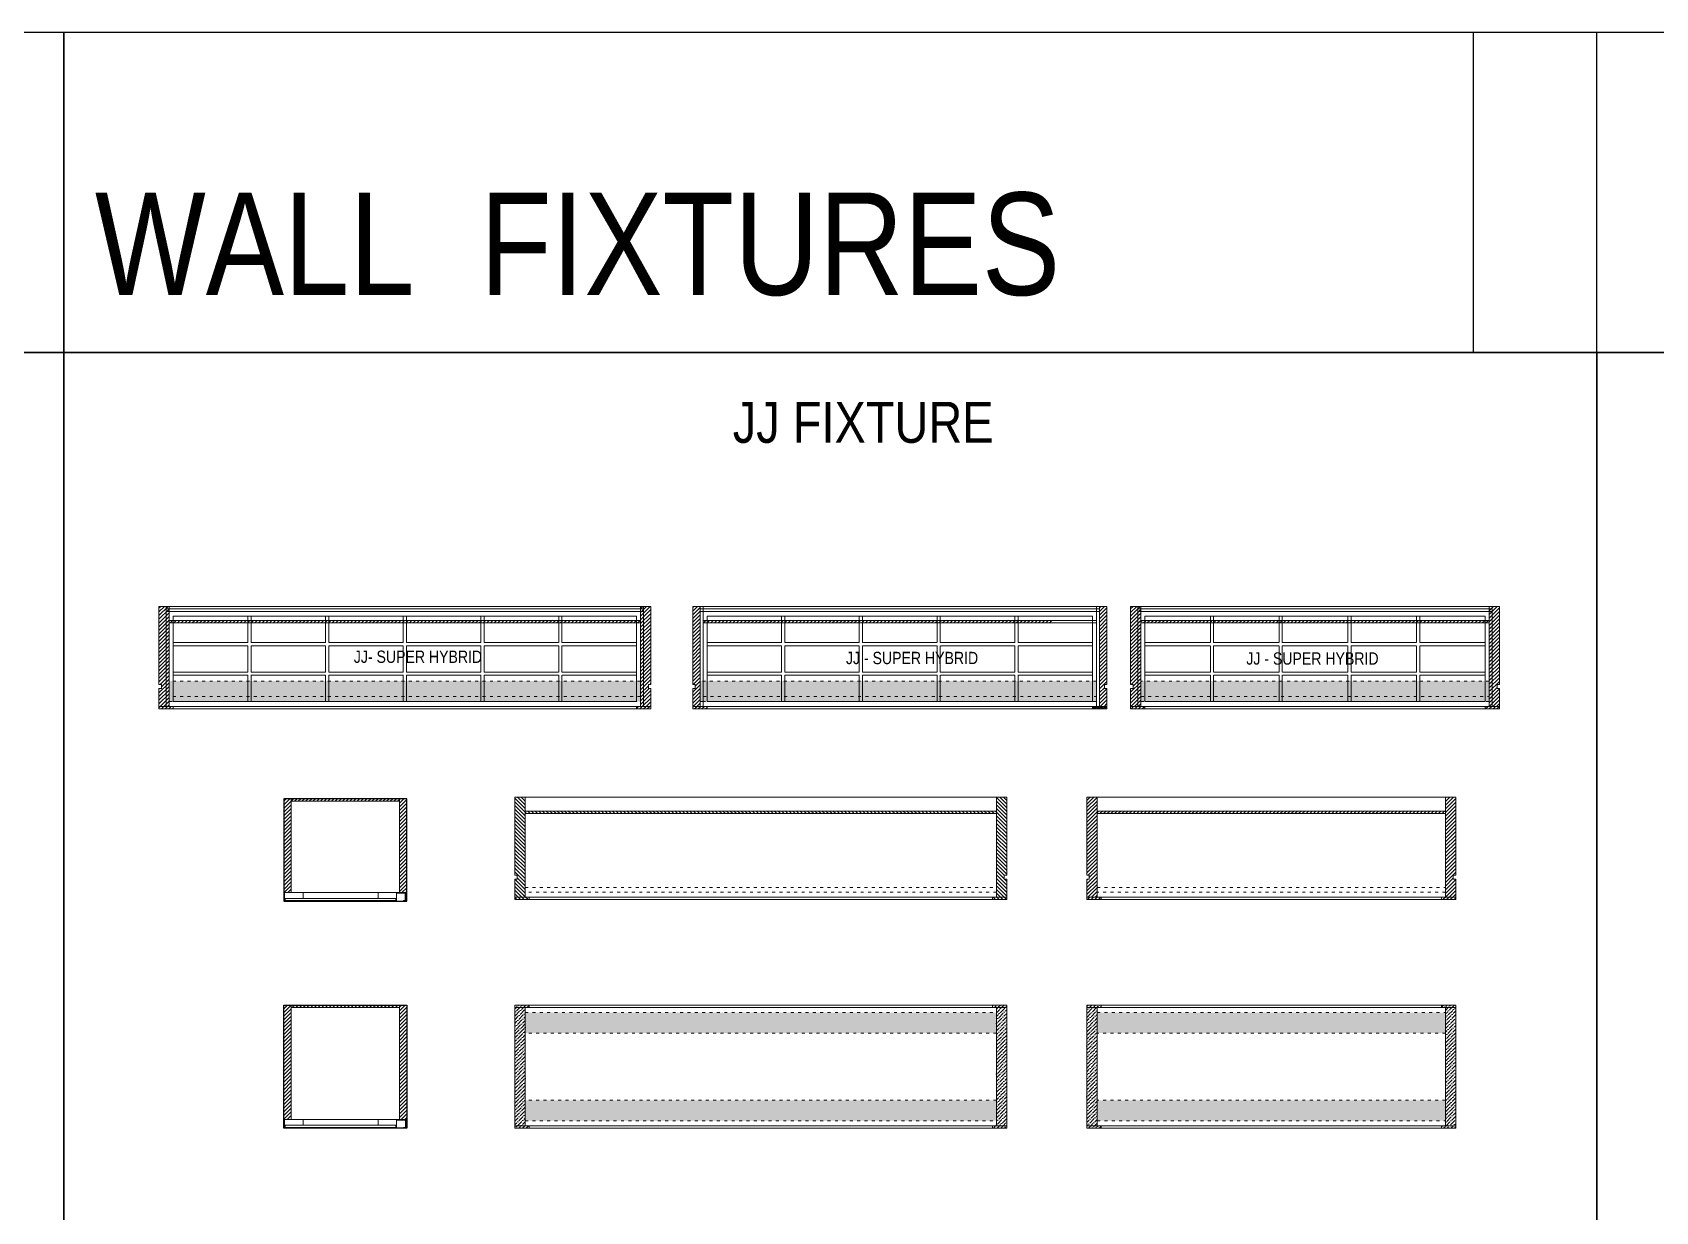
# Model space of a CAD drawing. Header units: millimetres. Extents: x 13313 to 49928, y -904178 to -893476.
# Drawn here: x 16977 to 20937, y -896352 to -893476 of the extents above; entities that cross this region are included whole.
import ezdxf

# ---------------------------------------------------------------- set-up
doc = ezdxf.new("R2010")
doc.units = ezdxf.units.MM
doc.header["$LTSCALE"] = 12
doc.header["$MEASUREMENT"] = 0
doc.linetypes.add('a_p6_plan_L18$0$HIDDEN', pattern=[0.375, 0.25, -0.125])
doc.linetypes.add('ACAD_ISO03W100', pattern=[30, 12, -18])
doc.layers.get('0').update_dxf_attribs({"lineweight": 25})
for name, color, linetype, lineweight in [('LK-FF&E WALL', 1, 'Continuous', 9), ('LK-TEXT', 31, 'Continuous', 5), ('LN-ELEVATION-1', 81, 'Continuous', 13), ('LN-ELEVATION-2', 103, 'Continuous', 20), ('LN-ELEVATION-3', 125, 'a_p6_plan_L18$0$HIDDEN', 18), ('LN-ELEVATION-4', 145, 'Continuous', 13), ('LN-ELEVATION-5', 167, 'Continuous', 5), ('LN-HATCH', 251, 'Continuous', 0), ('LN-TEXT', 7, 'Continuous', 0)]:
    doc.layers.add(name, color=color, linetype=linetype, lineweight=lineweight)
doc.styles.add('LK TXT HEADER', font='Arial Narrow.ttf', dxfattribs={"height": 250})
doc.styles.add('LK TXT STD 100', font='Arial Narrow.ttf', dxfattribs={"height": 100})
doc.styles.get("Standard").update_dxf_attribs({"font": 'Arial Narrow.ttf'})
pattern_1 = [(45, (4208834.247, 1706614.74), (-4.4901280605, 4.4901280605), [])]
pattern_2 = [(45, (4209134.247, 1706614.74), (-4.4901280605, 4.4901280605), [])]
pattern_3 = [(45, (-583719.1914, 43520.887), (3.31456304, 12.1533978), [15.625, -3.125, 0, -3.125])]
pattern_4 = [(45, (-584019.1914, 43520.887), (3.31456304, 12.1533978), [15.625, -3.125, 0, -3.125])]
pattern_5 = [(45, (-583869.1914, 43752.887), (3.31456304, 12.1533978), [15.625, -3.125, 0, -3.125])]
pattern_6 = [(45, (0, 0), (1.683798, 6.173926), [7.9375, -1.5875, 0, -1.5875])]
pattern_7 = [(45, (4210046.375, 1706870.74), (-4.4901280605, 4.4901280605), [])]
pattern_8 = [(45, (-22641017.7406, 5157647.994), (-4.4901280605, 4.4901280605), [])]
pattern_9 = [(45, (4210053.0415, 1706864.74), (-4.4901280605, 4.4901280605), [])]

# ---------------------------------------------------------------- blocks, each defined once
blk = doc.blocks.new('MIRROR')
at = {"layer": 'LN-HATCH', "ltscale": 0.5}
h = blk.add_hatch(dxfattribs=at)
h.set_pattern_fill('ANSI31', color=256, scale=2)
h.set_pattern_definition([(45, (4060433.7416, 1708720.787), (-4.4901280605, 4.4901280605), [])])
h.paths.add_polyline_path([(212.9, 101.3), (230.9, 101.3), (230.9, -127.7), (212.9, -127.7)])
h.paths.add_polyline_path([(230.9, 95.3), (494.9, 95.3), (494.9, 101.3), (230.9, 101.3)])
h.paths.add_polyline_path([(512.9, 101.3), (494.9, 101.3), (494.9, -127.7), (512.9, -127.7)])
at = {"layer": 'Defpoints'}
blk.add_lwpolyline([(512.9, 101.3), (212.9, 101.3), (212.9, -148.7), (512.9, -148.7)], close=True, dxfattribs=at)
at = {"layer": 'LN-ELEVATION-1'}
for points in [[(212.9, 101.3), (230.9, 101.3), (230.9, -127.7), (212.9, -127.7)], [(230.9, 95.3), (494.9, 95.3), (494.9, 101.3), (230.9, 101.3)], [(512.9, 101.3), (494.9, 101.3), (494.9, -127.7), (512.9, -127.7)], [(259.9, -141.7), (259.9, -127.7), (214.9, -127.7), (214.9, -148.7), (223.9, -148.7), (223.9, -147.2), (216.4, -147.2), (216.4, -141.7)], [(442.9, -141.7), (442.9, -127.7), (487.9, -127.7), (487.9, -148.7), (478.9, -148.7), (478.9, -147.2), (486.4, -147.2), (486.4, -141.7)], [(504.9, -148.7), (504.9, -147.2), (509.4, -147.2), (509.4, -129.2), (487.9, -129.2), (487.9, -127.7), (510.9, -127.7), (510.9, -148.7)]]:
    blk.add_lwpolyline(points, close=True, dxfattribs=at)
at = {"layer": 'LN-ELEVATION-2', "color": 4, "lineweight": 0}
blk.add_lwpolyline([(216.4, -141.7), (486.4, -141.7), (486.4, -147.2), (216.4, -147.2)], close=True, dxfattribs=at)
at = {"layer": 'LN-ELEVATION-2'}
blk.add_lwpolyline([(259.9, -141.7), (442.9, -141.7), (442.9, -127.7), (259.9, -127.7)], close=True, dxfattribs=at)
at = {"layer": 'LN-ELEVATION-4', "ltscale": 0.5}
blk.add_line((478.9, -148.7), (223.9, -148.7), dxfattribs=at)
blk = doc.blocks.new('JJ SH 1200')
at = {"layer": 'LN-HATCH', "ltscale": 0.5}
h = blk.add_hatch(dxfattribs=at)
h.set_pattern_fill('ANSI31', color=256, scale=2)
h.set_pattern_definition([(45, (4097187.331, 1708800.267), (-4.4901280605, 4.4901280605), [])])
h.paths.add_polyline_path([(792.1, 220), (792.1, 30), (786.1, 30), (786.1, 20), (792.1, 20), (792.1, -24), (767.1, -24), (767.1, 220)])
h.paths.add_polyline_path([(-382.9, 180), (767.1, 180), (767.1, 186), (-382.9, 186)])
h.paths.add_polyline_path([(757.1, -24), (757.1, -30), (792.1, -30), (792.1, -24)])
h.paths.add_polyline_path([(-407.9, 220), (-407.9, 30), (-401.9, 30), (-401.9, 20), (-407.9, 20), (-407.9, -24), (-382.9, -24), (-382.9, 220)])
h.paths.add_polyline_path([(-372.9, -24), (-372.9, -30), (-407.9, -30), (-407.9, -24)])
at = {"layer": 'LN-ELEVATION-1', "ltscale": 0.5}
for points in [[(-407.9, 220), (-407.9, 30), (-401.9, 30), (-401.9, 20), (-407.9, 20), (-407.9, -24), (-382.9, -24), (-382.9, 220)], [(792.1, 220), (792.1, 30), (786.1, 30), (786.1, 20), (792.1, 20), (792.1, -24), (767.1, -24), (767.1, 220)], [(-382.9, 180), (767.1, 180), (767.1, 186), (-382.9, 186)], [(-372.9, -24), (-372.9, -30), (-407.9, -30), (-407.9, -24)], [(757.1, -24), (757.1, -30), (792.1, -30), (792.1, -24)]]:
    blk.add_lwpolyline(points, close=True, dxfattribs=at)
at = {"layer": 'LN-ELEVATION-3', "ltscale": 0.5}
for p, q in [((767.1, 220), (-382.9, 220)), ((757.1, -24), (-372.9, -24)), ((-372.9, -30), (757.1, -30))]:
    blk.add_line(p, q, dxfattribs=at)
at = {"layer": 'LN-ELEVATION-4', "linetype": 'ACAD_ISO03W100', "ltscale": 0.05}
blk.add_lwpolyline([(767.1, 0), (-382.9, 0), (-382.9, -12), (767.1, -12)], close=True, dxfattribs=at)
blk = doc.blocks.new('JJ SH 900')
at = {"layer": 'LN-HATCH', "ltscale": 0.5}
h = blk.add_hatch(dxfattribs=at)
h.set_pattern_fill('ANSI31', color=256, scale=50)
h.paths.add_polyline_path([(-911.8, 0), (-911.8, -190), (-905.8, -190), (-905.8, -200), (-911.8, -200), (-911.8, -244), (-886.8, -244), (-886.8, 0)])
h = blk.add_hatch(dxfattribs=at)
h.set_pattern_fill('ANSI31', color=256, scale=2)
h.set_pattern_definition(pattern_1)
h.paths.add_polyline_path([(-11.8, 0), (-11.8, -190), (-17.8, -190), (-17.8, -200), (-11.8, -200), (-11.8, -244), (-36.8, -244), (-36.8, 0)])
h = blk.add_hatch(dxfattribs=at)
h.set_pattern_fill('ANSI31', color=256, scale=2)
h.set_pattern_definition(pattern_2)
h.paths.add_polyline_path([(-36.8, -40), (-886.8, -40), (-886.8, -34), (-36.8, -34)])
h = blk.add_hatch(dxfattribs=at)
h.set_pattern_fill('ANSI31', color=256, scale=2)
h.set_pattern_definition(pattern_2)
h.paths.add_polyline_path([(-876.8, -244), (-876.8, -250), (-911.8, -250), (-911.8, -244)])
h = blk.add_hatch(dxfattribs=at)
h.set_pattern_fill('ANSI31', color=256, scale=2)
h.set_pattern_definition(pattern_1)
h.paths.add_polyline_path([(-46.8, -244), (-46.8, -250), (-11.8, -250), (-11.8, -244)])
at = {"layer": 'LN-ELEVATION-1', "ltscale": 0.5}
for points in [[(-911.8, 0), (-911.8, -190), (-905.8, -190), (-905.8, -200), (-911.8, -200), (-911.8, -244), (-886.8, -244), (-886.8, 0)], [(-11.8, 0), (-11.8, -190), (-17.8, -190), (-17.8, -200), (-11.8, -200), (-11.8, -244), (-36.8, -244), (-36.8, 0)], [(-36.8, -40), (-886.8, -40), (-886.8, -34), (-36.8, -34)], [(-876.8, -244), (-876.8, -250), (-911.8, -250), (-911.8, -244)], [(-46.8, -244), (-46.8, -250), (-11.8, -250), (-11.8, -244)]]:
    blk.add_lwpolyline(points, close=True, dxfattribs=at)
at = {"layer": 'LN-ELEVATION-3', "ltscale": 0.5}
for p, q in [((-886.8, 0), (-36.8, 0)), ((-876.8, -244), (-46.8, -244)), ((-46.8, -250), (-876.8, -250))]:
    blk.add_line(p, q, dxfattribs=at)
at = {"layer": 'LN-ELEVATION-4', "linetype": 'ACAD_ISO03W100', "ltscale": 0.05}
blk.add_lwpolyline([(-886.8, -220), (-36.8, -220), (-36.8, -232), (-886.8, -232)], close=True, dxfattribs=at)
blk = doc.blocks.new('JJ STSH 900')
h = blk.add_hatch(color=177)
h.dxf.hatch_style = 1
h.paths.add_polyline_path([(425, 50), (-425, 50), (-425, 0), (425, 0)])
h = blk.add_hatch(color=177)
h.dxf.hatch_style = 1
h.paths.add_polyline_path([(425, -164), (-425, -164), (-425, -214), (425, -214)])
at = {"layer": 'LN-HATCH', "ltscale": 0.5}
h = blk.add_hatch(dxfattribs=at)
h.set_pattern_fill('ANSI36', color=256, scale=50)
h.set_pattern_definition(pattern_3)
h.paths.add_polyline_path([(-415, 62), (-415, 68), (-450, 68), (-450, 62)])
h = blk.add_hatch(dxfattribs=at)
h.set_pattern_fill('ANSI36', color=256, scale=50)
h.set_pattern_definition(pattern_3)
h.paths.add_polyline_path([(-425, 62), (-450, 62), (-450, 18), (-450, 8), (-450, -226), (-425, -226)])
h = blk.add_hatch(dxfattribs=at)
h.set_pattern_fill('ANSI36', color=256, scale=50)
h.set_pattern_definition(pattern_4)
h.paths.add_polyline_path([(415, 62), (415, 68), (450, 68), (450, 62)])
h = blk.add_hatch(dxfattribs=at)
h.set_pattern_fill('ANSI36', color=256, scale=50)
h.set_pattern_definition(pattern_4)
h.paths.add_polyline_path([(450, 8), (450, 18), (450, 62), (425, 62), (425, -226), (450, -226)])
h = blk.add_hatch(dxfattribs=at)
h.set_pattern_fill('ANSI36', color=256, scale=50)
h.set_pattern_definition(pattern_3)
h.paths.add_polyline_path([(-415, -226), (-415, -232), (-450, -232), (-450, -226)])
h = blk.add_hatch(dxfattribs=at)
h.set_pattern_fill('ANSI36', color=256, scale=50)
h.set_pattern_definition(pattern_4)
h.paths.add_polyline_path([(415, -226), (415, -232), (450, -232), (450, -226)])
at = {"layer": 'LN-ELEVATION-1', "ltscale": 0.5}
for points in [[(-415, 62), (-415, 68), (-450, 68), (-450, 62)], [(-450, -226), (-450, 8), (-450, 8), (-450, 18), (-450, 18), (-450, 62), (-425, 62), (-425, -226)], [(415, 62), (415, 68), (450, 68), (450, 62)], [(450, -226), (450, 8), (450, 8), (450, 18), (450, 18), (450, 62), (425, 62), (425, -226)], [(-415, -226), (-415, -232), (-450, -232), (-450, -226)], [(415, -226), (415, -232), (450, -232), (450, -226)]]:
    blk.add_lwpolyline(points, close=True, dxfattribs=at)
at = {"layer": 'LN-ELEVATION-3', "ltscale": 0.5}
for p, q in [((-415, 68), (415, 68)), ((415, 62), (-415, 62)), ((425, -226), (-425, -226)), ((415, -226), (-415, -226)), ((-415, -232), (415, -232))]:
    blk.add_line(p, q, dxfattribs=at)
at = {"layer": 'LN-ELEVATION-4', "linetype": 'ACAD_ISO03W100', "ltscale": 0.05}
for points in [[(425, 0), (-425, 0), (-425, 50), (425, 50)], [(425, -164), (-425, -164), (-425, -214), (425, -214)]]:
    blk.add_lwpolyline(points, close=True, dxfattribs=at)
blk = doc.blocks.new('JJ STSH 1200')
at = {"layer": 'LN-HATCH', "ltscale": 0.5}
h = blk.add_hatch(dxfattribs=at)
h.set_pattern_fill('ANSI36', color=256, scale=50)
h.set_pattern_definition(pattern_5)
h.paths.add_polyline_path([(-565, 294), (-565, 300), (-600, 300), (-600, 294)])
h = blk.add_hatch(dxfattribs=at)
h.set_pattern_fill('ANSI36', color=256, scale=50)
h.set_pattern_definition(pattern_5)
h.paths.add_polyline_path([(-575, 294), (-600, 294), (-600, 250), (-600, 240), (-600, 6), (-575, 6)])
h = blk.add_hatch(dxfattribs=at)
h.set_pattern_fill('ANSI36', color=256)
h.set_pattern_definition(pattern_6)
h.paths.add_polyline_path([(575, 282), (-575, 282), (-575, 232), (575, 232)])
h = blk.add_hatch(dxfattribs=at)
h.set_pattern_fill('ANSI36', color=256, scale=50)
h.set_pattern_definition(pattern_5)
h.paths.add_polyline_path([(565, 294), (565, 300), (600, 300), (600, 294)])
h = blk.add_hatch(dxfattribs=at)
h.set_pattern_fill('ANSI36', color=256, scale=50)
h.set_pattern_definition(pattern_5)
h.paths.add_polyline_path([(600, 240), (600, 250), (600, 294), (575, 294), (575, 6), (600, 6)])
h = blk.add_hatch(dxfattribs=at)
h.set_pattern_fill('ANSI36', color=256)
h.set_pattern_definition(pattern_6)
h.paths.add_polyline_path([(575, 68), (-575, 68), (-575, 18), (575, 18)])
h = blk.add_hatch(dxfattribs=at)
h.set_pattern_fill('ANSI36', color=256, scale=50)
h.set_pattern_definition(pattern_5)
h.paths.add_polyline_path([(-565, 6), (-565, 0), (-600, 0), (-600, 6)])
h = blk.add_hatch(dxfattribs=at)
h.set_pattern_fill('ANSI36', color=256, scale=50)
h.set_pattern_definition(pattern_5)
h.paths.add_polyline_path([(565, 6), (565, 0), (600, 0), (600, 6)])
at = {"layer": 'LN-ELEVATION-1', "ltscale": 0.5}
for points in [[(-565, 294), (-565, 300), (-600, 300), (-600, 294)], [(-600, 6), (-600, 240), (-600, 240), (-600, 250), (-600, 250), (-600, 294), (-575, 294), (-575, 6)], [(565, 294), (565, 300), (600, 300), (600, 294)], [(600, 6), (600, 240), (600, 240), (600, 250), (600, 250), (600, 294), (575, 294), (575, 6)], [(-565, 6), (-565, 0), (-600, 0), (-600, 6)], [(565, 6), (565, 0), (600, 0), (600, 6)]]:
    blk.add_lwpolyline(points, close=True, dxfattribs=at)
at = {"layer": 'LN-ELEVATION-3', "ltscale": 0.5}
for p, q in [((-565, 300), (565, 300)), ((565, 294), (-565, 294)), ((575, 6), (-575, 6)), ((565, 6), (-565, 6)), ((-565, 0), (565, 0))]:
    blk.add_line(p, q, dxfattribs=at)
at = {"layer": 'LN-ELEVATION-4', "linetype": 'ACAD_ISO03W100', "ltscale": 0.05}
for points in [[(575, 232), (-575, 232), (-575, 282), (575, 282)], [(575, 68), (-575, 68), (-575, 18), (575, 18)]]:
    blk.add_lwpolyline(points, close=True, dxfattribs=at)
blk = doc.blocks.new('MIRROR SEE THROUGH')
at = {"layer": 'LN-HATCH', "ltscale": 0.5}
h = blk.add_hatch(dxfattribs=at)
h.set_pattern_fill('ANSI31', color=256, scale=2)
h.set_pattern_definition([(45, (4060070.797, 1708569.446), (-4.4901280605, 4.4901280605), [])])
h.paths.add_polyline_path([(-150, 0), (-132, 0), (-132, -279), (-150, -279)])
h.paths.add_polyline_path([(-132, -6), (132, -6), (132, 0), (-132, 0)])
h.paths.add_polyline_path([(150, 0), (132, 0), (132, -279), (150, -279)])
at = {"layer": 'Defpoints'}
blk.add_lwpolyline([(150, -300), (-150, -300), (-150, 0), (150, 0)], close=True, dxfattribs=at)
at = {"layer": 'LN-ELEVATION-1'}
for points in [[(-150, 0), (-132, 0), (-132, -279), (-150, -279)], [(-132, -6), (132, -6), (132, 0), (-132, 0)], [(150, 0), (132, 0), (132, -279), (150, -279)], [(-103, -293), (-103, -279), (-148, -279), (-148, -300), (-139, -300), (-139, -298.5), (-146.5, -298.5), (-146.5, -293)], [(80, -293), (80, -279), (125, -279), (125, -300), (116, -300), (116, -298.5), (123.5, -298.5), (123.5, -293)], [(142, -300), (142, -298.5), (146.5, -298.5), (146.5, -280.5), (125, -280.5), (125, -279), (148, -279), (148, -300)]]:
    blk.add_lwpolyline(points, close=True, dxfattribs=at)
at = {"layer": 'LN-ELEVATION-2', "color": 4, "lineweight": 0}
blk.add_lwpolyline([(-146.5, -293), (123.5, -293), (123.5, -298.5), (-146.5, -298.5)], close=True, dxfattribs=at)
at = {"layer": 'LN-ELEVATION-2'}
blk.add_lwpolyline([(-103, -293), (80, -293), (80, -279), (-103, -279)], close=True, dxfattribs=at)
at = {"layer": 'LN-ELEVATION-4', "ltscale": 0.5}
blk.add_line((116, -300), (-139, -300), dxfattribs=at)
blk = doc.blocks.new('JJ SHD 1200')
at = {"layer": 'LN-ELEVATION-5'}
h = blk.add_hatch(color=177, dxfattribs=at)
h.dxf.hatch_style = 1
h.paths.add_polyline_path([(1182, 68), (32, 68), (32, 18), (1182, 18)])
at = {"layer": 'LN-HATCH', "ltscale": 0.5}
h = blk.add_hatch(dxfattribs=at)
h.set_pattern_fill('ANSI31', color=256, scale=2)
h.set_pattern_definition([(45, (4097602.2716, 1708830.267), (-4.4901280605, 4.4901280605), [])])
h.paths.add_polyline_path([(1207, 250), (1207, 60), (1201, 60), (1201, 50), (1207, 50), (1207, 6), (1182, 6), (1182, 250)])
h.paths.add_polyline_path([(32, 210), (1182, 210), (1182, 216), (32, 216)])
h.paths.add_polyline_path([(1172, 6), (1172, 0), (1207, 0), (1207, 6)])
h.paths.add_polyline_path([(7, 250), (7, 60), (13, 60), (13, 50), (7, 50), (7, 6), (32, 6), (32, 250)])
h.paths.add_polyline_path([(42, 6), (42, 0), (7, 0), (7, 6)])
at = {"layer": 'LN-ELEVATION-1', "ltscale": 0.5}
for points in [[(7, 250), (7, 60), (13, 60), (13, 50), (7, 50), (7, 6), (25, 6), (25, 250)], [(7, 250), (7, 60), (13, 60), (13, 50), (7, 50), (7, 6), (32, 6), (32, 250)], [(25, 238), (1189, 238), (1189, 244), (25, 244)], [(1207, 250), (1207, 60), (1201, 60), (1201, 50), (1207, 50), (1207, 6), (1182, 6), (1182, 250)], [(1207, 250), (1207, 60), (1201, 60), (1201, 50), (1207, 50), (1207, 6), (1189, 6), (1189, 250)], [(32, 210), (1182, 210), (1182, 216), (32, 216)], [(42, 6), (42, 0), (7, 0), (7, 6)], [(42, 6), (42, 0), (7, 0), (7, 6)], [(1172, 6), (1172, 0), (1207, 0), (1207, 6)], [(1172, 6), (1172, 0), (1207, 0), (1207, 6)]]:
    blk.add_lwpolyline(points, close=True, dxfattribs=at)
at = {"layer": 'LN-ELEVATION-3', "ltscale": 0.5}
for p, q in [((1189, 250), (25, 250)), ((1182, 250), (32, 250)), ((1172, 6), (42, 6)), ((1172, 6), (42, 6)), ((42, 0), (1172, 0)), ((42, 0), (1172, 0))]:
    blk.add_line(p, q, dxfattribs=at)
for points in [[(1172, 226), (42, 226), (42, 18), (1172, 18)], [(223.7, 226), (42, 226), (42, 162), (223.7, 162)], [(413.3, 226), (231.7, 226), (231.7, 162), (413.3, 162)], [(603, 226), (421.3, 226), (421.3, 162), (603, 162)], [(792.7, 226), (611, 226), (611, 162), (792.7, 162)], [(982.3, 226), (800.7, 226), (800.7, 162), (982.3, 162)], [(1172, 226), (990.3, 226), (990.3, 162), (1172, 162)], [(223.7, 154), (42, 154), (42, 90), (223.7, 90)], [(413.3, 154), (231.7, 154), (231.7, 90), (413.3, 90)], [(603, 154), (421.3, 154), (421.3, 90), (603, 90)], [(792.7, 154), (611, 154), (611, 90), (792.7, 90)], [(982.3, 154), (800.7, 154), (800.7, 90), (982.3, 90)], [(1172, 90), (990.3, 90), (990.3, 154), (1172, 154)], [(223.7, 82), (42, 82), (42, 18), (223.7, 18)], [(413.3, 82), (231.7, 82), (231.7, 18), (413.3, 18)], [(603, 82), (421.3, 82), (421.3, 18), (603, 18)], [(792.7, 82), (611, 82), (611, 18), (792.7, 18)], [(982.3, 82), (800.7, 82), (800.7, 18), (982.3, 18)], [(1172, 82), (990.3, 82), (990.3, 18), (1172, 18)]]:
    blk.add_lwpolyline(points, close=True, dxfattribs=at)
at = {"layer": 'LN-ELEVATION-4', "linetype": 'ACAD_ISO03W100', "ltscale": 0.05}
for points in [[(1182, 68), (32, 68), (32, 18), (1182, 18)], [(1182, 30), (32, 30), (32, 18), (1182, 18)]]:
    blk.add_lwpolyline(points, close=True, dxfattribs=at)
at = {"layer": 'LN-TEXT', "ltscale": 0.5, "insert": (482.5, 142.3), "char_height": 30, "attachment_point": 1}
blk.add_mtext_dynamic_manual_height_columns('\\pt120;JJ- SUPER HYBRID', width=526.835, gutter_width=500, heights=[0], dxfattribs=at)
blk = doc.blocks.new('JJ SHD 900')
h = blk.add_hatch(color=177)
h.dxf.hatch_style = 1
h.paths.add_polyline_path([(875.3, 74), (25.3, 74), (25.3, 24), (875.3, 24)])
at = {"layer": 'LN-HATCH', "ltscale": 0.5}
h = blk.add_hatch(dxfattribs=at)
h.set_pattern_fill('ANSI31', color=256, scale=50)
h.set_pattern_definition([(45, (912.128, 256), (-4.419417, 4.419417), [])])
h.paths.add_polyline_path([(0.3, 256), (0.3, 66), (6.3, 66), (6.3, 56), (0.3, 56), (0.3, 12), (25.3, 12), (25.3, 256)])
h = blk.add_hatch(dxfattribs=at)
h.set_pattern_fill('ANSI31', color=256, scale=2)
h.set_pattern_definition([(45, (4209746.375, 1706870.74), (-4.4901280605, 4.4901280605), [])])
h.paths.add_polyline_path([(900.3, 256), (900.3, 66), (894.3, 66), (894.3, 56), (900.3, 56), (900.3, 12), (875.3, 12), (875.3, 256)])
h = blk.add_hatch(dxfattribs=at)
h.set_pattern_fill('ANSI31', color=256, scale=2)
h.set_pattern_definition(pattern_7)
h.paths.add_polyline_path([(875.3, 216), (25.3, 216), (25.3, 222), (875.3, 222)])
h = blk.add_hatch(dxfattribs=at)
h.set_pattern_fill('ANSI31', color=256, scale=2)
h.set_pattern_definition(pattern_7)
h.paths.add_polyline_path([(35.3, 12), (35.3, 6), (0.3, 6), (0.3, 12)])
h = blk.add_hatch(dxfattribs=at)
h.set_pattern_fill('ANSI31', color=256, scale=2, angle=180)
h.set_pattern_definition([(225, (-7614274.719, -3007784.385), (4.4901280605, -4.4901280605), [])])
h.paths.add_polyline_path([(865.3, 12), (865.3, 6), (900.3, 6), (900.3, 12)])
at = {"layer": 'LN-ELEVATION-1', "ltscale": 0.5}
for points in [[(0.3, 256), (0.3, 66), (6.3, 66), (6.3, 56), (0.3, 56), (0.3, 12), (18.3, 12), (18.3, 256)], [(0.3, 256), (0.3, 66), (6.3, 66), (6.3, 56), (0.3, 56), (0.3, 12), (25.3, 12), (25.3, 256)], [(18.3, 244), (882.3, 244), (882.3, 250), (18.3, 250)], [(900.3, 256), (900.3, 66), (894.3, 66), (894.3, 56), (900.3, 56), (900.3, 12), (875.3, 12), (875.3, 256)], [(900.3, 256), (900.3, 66), (894.3, 66), (894.3, 56), (900.3, 56), (900.3, 12), (882.3, 12), (882.3, 256)], [(875.3, 216), (25.3, 216), (25.3, 222), (875.3, 222)], [(35.3, 12), (35.3, 6), (0.3, 6), (0.3, 12)], [(35.3, 12), (35.3, 6), (0.3, 6), (0.3, 12)], [(865.3, 12), (865.3, 6), (900.3, 6), (900.3, 12)], [(865.3, 12), (865.3, 6), (900.3, 6), (900.3, 12)]]:
    blk.add_lwpolyline(points, close=True, dxfattribs=at)
at = {"layer": 'LN-ELEVATION-2', "ltscale": 0.5}
blk.add_lwpolyline([(35, 232), (865.3, 232), (865.3, 24), (35, 24)], close=True, dxfattribs=at)
at = {"layer": 'LN-ELEVATION-3', "ltscale": 0.5}
for p, q in [((882.3, 256), (18.3, 256)), ((25.3, 256), (875.3, 256)), ((865.3, 12), (35.3, 12)), ((35.3, 12), (865.3, 12)), ((35.3, 6), (865.3, 6)), ((865.3, 6), (35.3, 6))]:
    blk.add_line(p, q, dxfattribs=at)
at = {"layer": 'LN-ELEVATION-3', "ltscale": 0.5, "transparency": 33554500}
for points in [[(194.9, 232), (35.3, 232), (35.3, 168), (194.9, 168)], [(362.5, 232), (202.9, 232), (202.9, 168), (362.5, 168)], [(530.1, 232), (370.5, 232), (370.5, 168), (530.1, 168)], [(697.7, 232), (538.1, 232), (538.1, 168), (697.7, 168)], [(865.3, 232), (705.7, 232), (705.7, 168), (865.3, 168)], [(194.9, 96), (35.3, 96), (35.3, 160), (194.9, 160)], [(362.5, 96), (202.9, 96), (202.9, 160), (362.5, 160)], [(530.1, 96), (370.5, 96), (370.5, 160), (530.1, 160)], [(697.7, 96), (538.1, 96), (538.1, 160), (697.7, 160)], [(865.3, 96), (705.7, 96), (705.7, 160), (865.3, 160)], [(194.9, 88), (35.3, 88), (35.3, 24), (194.9, 24)], [(362.5, 88), (202.9, 88), (202.9, 24), (362.5, 24)], [(530.1, 88), (370.5, 88), (370.5, 24), (530.1, 24)], [(697.7, 88), (538.1, 88), (538.1, 24), (697.7, 24)], [(865.3, 88), (705.7, 88), (705.7, 24), (865.3, 24)]]:
    blk.add_lwpolyline(points, close=True, dxfattribs=at)
at = {"layer": 'LN-ELEVATION-4', "linetype": 'ACAD_ISO03W100', "ltscale": 0.05}
for points in [[(875.3, 74), (25.3, 74), (25.3, 24), (875.3, 24)], [(25.3, 36), (875.3, 36), (875.3, 24), (25.3, 24)]]:
    blk.add_lwpolyline(points, close=True, dxfattribs=at)
at = {"ltscale": 0.5, "insert": (282.7, 144), "char_height": 30, "attachment_point": 1}
blk.add_mtext_dynamic_manual_height_columns('\\pt120;JJ - SUPER HYBRID', width=526.835, gutter_width=500, heights=[0], dxfattribs=at)
blk = doc.blocks.new('JJ SHD 1010')
h = blk.add_hatch(color=177)
h.dxf.hatch_style = 1
h.paths.add_polyline_path([(992, 68), (25, 68), (25, 18), (992, 18)])
at = {"layer": 'LN-HATCH', "ltscale": 0.5}
h = blk.add_hatch(dxfattribs=at)
h.set_pattern_fill('ANSI31', color=256, scale=2)
h.set_pattern_definition(pattern_8)
h.paths.add_polyline_path([(7, 250), (7, 60), (13, 60), (13, 50), (7, 50), (7, 6), (25, 6), (25, 250)])
h = blk.add_hatch(dxfattribs=at)
h.set_pattern_fill('ANSI31', color=256, scale=2)
h.set_pattern_definition([(45, (-26738022.0714, 3448847.7265), (-4.4901280605, 4.4901280605), [])])
h.paths.add_polyline_path([(1017, 250), (1017, 60), (1011, 60), (1011, 50), (1017, 50), (1017, 6), (999, 6), (999, 250)])
h = blk.add_hatch(dxfattribs=at)
h.set_pattern_fill('ANSI31', color=256, scale=2)
h.set_pattern_definition(pattern_9)
h.paths.add_polyline_path([(882, 210), (32, 210), (32, 216), (882, 216)])
h = blk.add_hatch(dxfattribs=at)
h.set_pattern_fill('ANSI31', color=256, scale=2)
h.set_pattern_definition(pattern_8)
h.paths.add_polyline_path([(35, 6), (35, 0), (7, 0), (7, 6)])
h = blk.add_hatch(dxfattribs=at)
h.set_pattern_fill('ANSI31', color=256, scale=2)
h.set_pattern_definition(pattern_9)
h.paths.add_polyline_path([(42, 6), (42, 0), (7, 0), (7, 6)])
h = blk.add_hatch(dxfattribs=at)
h.set_pattern_fill('ANSI31', color=256, scale=2)
h.set_pattern_definition([(45, (-22640834.7406, 5157647.994), (-4.4901280605, 4.4901280605), [])])
h.paths.add_polyline_path([(982, 6), (982, 0), (1017, 0), (1017, 6)])
h = blk.add_hatch(dxfattribs=at)
h.set_pattern_fill('ANSI31', color=256, scale=2)
h.set_pattern_definition([(45, (4209863.0415, 1706864.74), (-4.4901280605, 4.4901280605), [])])
h.paths.add_polyline_path([(982, 6), (982, 0), (1017, 0), (1017, 6)])
at = {"layer": 'LN-ELEVATION-1', "ltscale": 0.5}
for points in [[(7, 250), (7, 60), (13, 60), (13, 50), (7, 50), (7, 6), (25, 6), (25, 250)], [(7, 250), (7, 60), (13, 60), (13, 50), (7, 50), (7, 6), (32, 6), (32, 250)], [(25, 238), (999, 238), (999, 244), (25, 244)], [(1017, 250), (1017, 60), (1011, 60), (1011, 50), (1017, 50), (1017, 6), (992, 6), (992, 250)], [(1017, 250), (1017, 60), (1011, 60), (1011, 50), (1017, 50), (1017, 6), (999, 6), (999, 250)], [(992, 210), (32, 210), (32, 216), (992, 216)], [(42, 6), (42, 0), (7, 0), (7, 6)], [(42, 6), (42, 0), (7, 0), (7, 6)], [(982, 6), (982, 0), (1017, 0), (1017, 6)], [(982, 6), (982, 0), (1017, 0), (1017, 6)]]:
    blk.add_lwpolyline(points, close=True, dxfattribs=at)
at = {"layer": 'LN-ELEVATION-2', "ltscale": 0.5}
blk.add_lwpolyline([(41.7, 226), (982, 226), (982, 18), (41.7, 18)], close=True, dxfattribs=at)
at = {"layer": 'LN-ELEVATION-3', "ltscale": 0.5}
for p, q in [((999, 250), (25, 250)), ((32, 250), (992, 250)), ((982, 6), (42, 6)), ((42, 6), (982, 6)), ((42, 0), (982, 0)), ((982, 0), (42, 0))]:
    blk.add_line(p, q, dxfattribs=at)
at = {"layer": 'LN-ELEVATION-3', "ltscale": 0.5, "transparency": 33554526}
for points in [[(223.3, 226), (41.7, 226), (41.7, 162), (223.3, 162)], [(413, 226), (231.3, 226), (231.3, 162), (413, 162)], [(602.7, 226), (421, 226), (421, 162), (602.7, 162)], [(792.3, 226), (610.7, 226), (610.7, 162), (792.3, 162)], [(982, 226), (800.3, 226), (800.3, 162), (982, 162)], [(223.3, 154), (41.7, 154), (41.7, 90), (223.3, 90)], [(413, 154), (231.3, 154), (231.3, 90), (413, 90)], [(602.7, 154), (421, 154), (421, 90), (602.7, 90)], [(792.3, 154), (610.7, 154), (610.7, 90), (792.3, 90)], [(982, 90), (800.3, 90), (800.3, 154), (982, 154)], [(223.3, 82), (41.7, 82), (41.7, 18), (223.3, 18)], [(413, 82), (231.3, 82), (231.3, 18), (413, 18)], [(602.7, 82), (421, 82), (421, 18), (602.7, 18)], [(792.3, 82), (610.7, 82), (610.7, 18), (792.3, 18)], [(982, 82), (800.3, 82), (800.3, 18), (982, 18)]]:
    blk.add_lwpolyline(points, close=True, dxfattribs=at)
at = {"layer": 'LN-ELEVATION-4', "linetype": 'ACAD_ISO03W100', "ltscale": 0.05}
for points in [[(992, 68), (25, 68), (25, 18), (992, 18)], [(32, 30), (992, 30), (992, 18), (32, 18)]]:
    blk.add_lwpolyline(points, close=True, dxfattribs=at)
at = {"ltscale": 0.5, "insert": (380.5, 139.3), "char_height": 30, "attachment_point": 1}
blk.add_mtext_dynamic_manual_height_columns('\\pt120;JJ - SUPER HYBRID', width=526.835, gutter_width=500, heights=[0], dxfattribs=at)

msp = doc.modelspace()

# ---------------------------------------------------------------- linework, layer by layer
for points in [[(13313, -894256.8), (42748.9, -894256.8), (42748.9, -893475.7), (13313, -893475.7)], [(17053.6, -893475.7), (13313, -893475.7), (13313, -894256.8), (17053.6, -894256.8)], [(20794.2, -893475.7), (17053.6, -893475.7), (17053.6, -894256.8), (20794.2, -894256.8)], [(20492.3, -894256.8), (49928.2, -894256.8), (49928.2, -893475.7), (20492.3, -893475.7)], [(17053.6, -894256.8), (13313, -894256.8), (13313, -904178.5), (17053.6, -904178.5)], [(20794.2, -894256.8), (17053.6, -894256.8), (17053.6, -904178.5), (20794.2, -904178.5)], [(27973.5, -894256.8), (20794.2, -894256.8), (20794.2, -904178.5), (27973.5, -904178.5)]]:
    msp.add_lwpolyline(points, close=True)

# ---------------------------------------------------------------- block references
at = {"layer": 'LK-FF&E WALL'}
for name, p in [('JJ SHD 1200', (17278.9, -895126.1)), ('JJ SHD 1010', (18581.5, -895126.1)), ('JJ SHD 900', (19656.1, -895132.1)), ('JJ SH 900', (20461.5, -895341.4)), ('MIRROR', (17377.6, -895446.6)), ('MIRROR SEE THROUGH', (17740.6, -895848.8)), ('JJ STSH 1200', (18754.3, -896148.8)), ('JJ STSH 900', (19999.7, -895916.8))]:
    msp.add_blockref(name, p, dxfattribs=at)
at = {"layer": 'LK-FF&E WALL', "xscale": -1}
msp.add_blockref('JJ SH 1200', (18946.3, -895561.4), dxfattribs=at)

# ---------------------------------------------------------------- texts
at = {"insert": (17129.9, -893866.3), "char_height": 250, "width": 3362.401, "attachment_point": 1, "style": 'LK TXT HEADER'}
msp.add_mtext('WALL  FIXTURES', dxfattribs=at)
at = {"layer": 'LK-TEXT', "color": 0, "linetype": 'Continuous', "ltscale": 3, "insert": (19004, -894427.6), "char_height": 100, "width": 783.964, "attachment_point": 5, "style": 'LK TXT STD 100'}
msp.add_mtext('\\pt300;JJ FIXTURE', dxfattribs=at)

doc.saveas('drawing.dxf')
